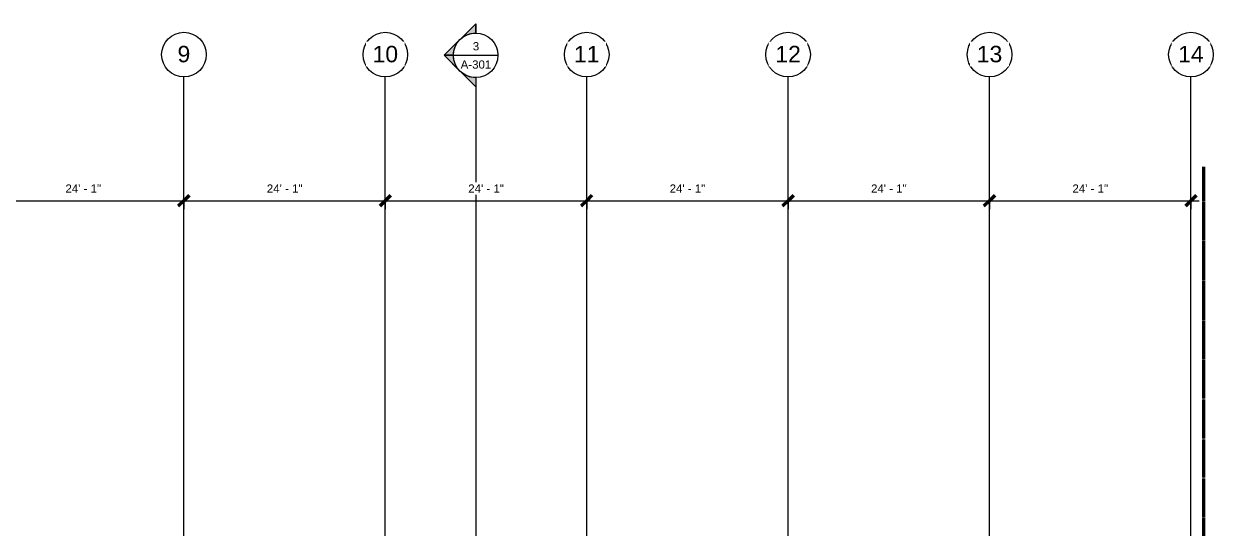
# Model space of a CAD drawing. Header units: inches. Extents: x 21836 to 26424, y -23174 to -20350.
# Drawn here: x 24590 to 26296, y -21074 to -20350 of the extents above; entities that cross this region are included whole.
import ezdxf

# ---------------------------------------------------------------- set-up
doc = ezdxf.new("R2010")
doc.units = ezdxf.units.IN
doc.header["$MEASUREMENT"] = 0
doc.linetypes.add('Grid Line 1_2_', pattern=[0.875, 0.5, -0.125, 0.125, -0.125])
doc.linetypes.add('Hidden', pattern=[0.28125, 0.1875, -0.09375])
for name, color, linetype, lineweight in [('A-ANNO-DIMS', 211, 'Continuous', 9), ('A-ANNO-DIMS-128', 211, 'Continuous', 9), ('A-PROP-SBCK', 71, 'Hidden', 50), ('G-ANNO-SYMB', 111, 'Continuous', 9), ('S-GRID', 1, 'Continuous', 9), ('S-GRID-IDEN', 1, 'Continuous', 9)]:
    doc.layers.add(name, color=color, linetype=linetype, lineweight=lineweight)
doc.styles.add('Arial', font='arial.ttf', dxfattribs={"height": 23.60479})
doc.styles.add('Arial_1', font='arial.ttf', dxfattribs={"height": 11.802395})
doc.dimstyles.new('Linear_-_3_32__Arial', dxfattribs={"dimscale": 12, "dimtxt": 12, "dimasz": 1.333333, "dimexe": 1, "dimexo": 0.666667, "dimgap": 0.666667, "dimtad": 1, "dimdec": 0, "dimzin": 1, "dimdsep": 46, "dimlunit": 4, "dimtxsty": 'Arial_1', "dimblk1": 'OBLIQUE', "dimblk2": 'OBLIQUE', "dimsah": 1, "dimcen": 0.09, "dimdle": 1, "dimazin": 0, "dimtfac": 1, "dimtdec": 4, "dimtix": 1, "dimtmove": 0, "dimatfit": 3, "dimfxl": 1, "dimtvp": 1, "dimtfill": 1, "dimfrac": 2, "dimtolj": 1, "dimtzin": 0, "dimarcsym": 2})

# ---------------------------------------------------------------- blocks, each defined once
blk = doc.blocks.new('Grid - Grid Head - Circle-14747-First Floor Plan')
at = {"layer": 'S-GRID-IDEN'}
blk.add_circle((0, 0), 0.25, dxfattribs=at)
blk = doc.blocks.new('Section - Section Head - Filled-1526-First Floor Plan')
at = {"layer": 'G-ANNO-SYMB'}
h = blk.add_hatch(color=256, dxfattribs=at)
edge = h.paths.add_edge_path(flags=0)
edge.add_line((-0.427, 0.177), (-0.25, 0.354))
edge.add_line((-0.25, 0.354), (-0.25, 0.25))
edge.add_arc((-0.25, 0), 0.25, 90, 135)
h = blk.add_hatch(color=256, dxfattribs=at)
edge = h.paths.add_edge_path(flags=0)
edge.add_arc((-0.25, 0), 0.25, 45, 90)
edge.add_line((-0.25, 0.25), (-0.25, 0.354))
edge.add_line((-0.25, 0.354), (-0.073, 0.177))
h = blk.add_hatch(color=256, dxfattribs=at)
edge = h.paths.add_edge_path(flags=0)
edge.add_arc((-0.25, 0), 0.25, 137.9216, 180)
edge.add_line((-0.5, 0), (-0.604, 0))
edge.add_line((-0.604, 0), (-0.436, 0.168))
h = blk.add_hatch(color=256, dxfattribs=at)
edge = h.paths.add_edge_path(flags=0)
edge.add_line((-0.064, 0.168), (0.104, 0))
edge.add_line((0.104, 0), (0, 0))
edge.add_arc((-0.25, 0), 0.25, 0, 42.0784)
for p, q in [((-0.25, 0.354), (-0.604, 0)), ((-0.25, 0.354), (-0.427, 0.177)), ((-0.25, 0.354), (0.104, 0)), ((-0.25, 0.25), (-0.25, 0.354)), ((-0.073, 0.177), (-0.25, 0.354)), ((-0.25, 0.354), (-0.25, 0.25)), ((-0.436, 0.168), (-0.604, 0)), ((0.104, 0), (-0.064, 0.168)), ((-0.604, 0), (-0.5, 0)), ((0, 0), (0.104, 0)), ((-0.5, 0), (-0.604, 0)), ((0, 0), (0.104, 0))]:
    blk.add_line(p, q, dxfattribs=at)
for start, end in [(360, 180), (137.9216, 180), (90, 135), (45, 90), (0, 42.0784), (180, 360)]:
    blk.add_arc((-0.25, 0), 0.25, start, end, dxfattribs=at)
blk = doc.blocks.new('DIMBLOCK8-First Floor Plan')
at = {"layer": 'A-ANNO-DIMS-128', "lineweight": 50}
for p, q in [((24530.4, -20603.7), (24538.4, -20595.7)), ((24819.4, -20603.7), (24827.4, -20595.7)), ((24530.4, -20603.7), (24522.4, -20611.7)), ((24819.4, -20603.7), (24811.4, -20611.7))]:
    blk.add_line(p, q, dxfattribs=at)
at = {"layer": 'A-ANNO-DIMS-128'}
for p, q in [((24530.4, -20600.4), (24530.4, -20615.7)), ((24530.4, -20603.7), (24530.4, -20600.4)), ((24819.4, -20600.4), (24819.4, -20615.7)), ((24819.4, -20603.7), (24819.4, -20600.4)), ((24530.4, -20603.7), (24819.4, -20603.7))]:
    blk.add_line(p, q, dxfattribs=at)
at = {"layer": 'A-ANNO-DIMS-128', "color": 0, "insert": (24649.4, -20580.4), "char_height": 11.8, "width": 61.145, "attachment_point": 1, "line_spacing_factor": 0.938532, "style": 'Arial_1', "bg_fill": 3, "box_fill_scale": 1.25, "bg_fill_color": 0, "bg_fill_transparency": 0}
blk.add_mtext('24\' - 1"', dxfattribs=at)
blk = doc.blocks.new('_Oblique')
at = {"color": 0, "linetype": 'ByBlock', "lineweight": -2}
blk.add_line((-0.5, -0.5), (0.5, 0.5), dxfattribs=at)
blk = doc.blocks.new('DIMBLOCK9-First Floor Plan')
at = {"layer": 'A-ANNO-DIMS-128', "lineweight": 50}
for p, q in [((24819.4, -20603.7), (24827.4, -20595.7)), ((25108.4, -20603.7), (25116.4, -20595.7)), ((24819.4, -20603.7), (24811.4, -20611.7)), ((25108.4, -20603.7), (25100.4, -20611.7))]:
    blk.add_line(p, q, dxfattribs=at)
at = {"layer": 'A-ANNO-DIMS-128'}
for p, q in [((24819.4, -20600.4), (24819.4, -20615.7)), ((24819.4, -20603.7), (24819.4, -20600.4)), ((25108.4, -20600.4), (25108.4, -20615.7)), ((25108.4, -20603.7), (25108.4, -20600.4)), ((24819.4, -20603.7), (25108.4, -20603.7))]:
    blk.add_line(p, q, dxfattribs=at)
at = {"layer": 'A-ANNO-DIMS-128', "color": 0, "insert": (24938.4, -20580.4), "char_height": 11.8, "width": 61.145, "attachment_point": 1, "line_spacing_factor": 0.938532, "style": 'Arial_1', "bg_fill": 3, "box_fill_scale": 1.25, "bg_fill_color": 0, "bg_fill_transparency": 0}
blk.add_mtext('24\' - 1"', dxfattribs=at)
blk = doc.blocks.new('DIMBLOCK10-First Floor Plan')
at = {"layer": 'A-ANNO-DIMS-128', "lineweight": 50}
for p, q in [((25108.4, -20603.7), (25116.4, -20595.7)), ((25397.4, -20603.7), (25405.4, -20595.7)), ((25108.4, -20603.7), (25100.4, -20611.7)), ((25397.4, -20603.7), (25389.4, -20611.7))]:
    blk.add_line(p, q, dxfattribs=at)
at = {"layer": 'A-ANNO-DIMS-128'}
for p, q in [((25108.4, -20600.4), (25108.4, -20615.7)), ((25108.4, -20603.7), (25108.4, -20600.4)), ((25397.4, -20600.4), (25397.4, -20615.7)), ((25397.4, -20603.7), (25397.4, -20600.4)), ((25108.4, -20603.7), (25397.4, -20603.7))]:
    blk.add_line(p, q, dxfattribs=at)
at = {"layer": 'A-ANNO-DIMS-128', "color": 0, "insert": (25227.4, -20580.4), "char_height": 11.8, "width": 61.145, "attachment_point": 1, "line_spacing_factor": 0.938532, "style": 'Arial_1', "bg_fill": 3, "box_fill_scale": 1.25, "bg_fill_color": 0, "bg_fill_transparency": 0}
blk.add_mtext('24\' - 1"', dxfattribs=at)
blk = doc.blocks.new('DIMBLOCK11-First Floor Plan')
at = {"layer": 'A-ANNO-DIMS-128', "lineweight": 50}
for p, q in [((25397.4, -20603.7), (25405.4, -20595.7)), ((25686.4, -20603.7), (25694.4, -20595.7)), ((25397.4, -20603.7), (25389.4, -20611.7)), ((25686.4, -20603.7), (25678.4, -20611.7))]:
    blk.add_line(p, q, dxfattribs=at)
at = {"layer": 'A-ANNO-DIMS-128'}
for p, q in [((25397.4, -20600.4), (25397.4, -20615.7)), ((25397.4, -20603.7), (25397.4, -20600.4)), ((25686.4, -20600.4), (25686.4, -20615.7)), ((25686.4, -20603.7), (25686.4, -20600.4)), ((25397.4, -20603.7), (25686.4, -20603.7))]:
    blk.add_line(p, q, dxfattribs=at)
at = {"layer": 'A-ANNO-DIMS-128', "color": 0, "insert": (25516.4, -20580.4), "char_height": 11.8, "width": 61.145, "attachment_point": 1, "line_spacing_factor": 0.938532, "style": 'Arial_1', "bg_fill": 3, "box_fill_scale": 1.25, "bg_fill_color": 0, "bg_fill_transparency": 0}
blk.add_mtext('24\' - 1"', dxfattribs=at)
blk = doc.blocks.new('DIMBLOCK12-First Floor Plan')
at = {"layer": 'A-ANNO-DIMS-128', "lineweight": 50}
for p, q in [((25686.4, -20603.7), (25694.4, -20595.7)), ((25975.4, -20603.7), (25983.4, -20595.7)), ((25686.4, -20603.7), (25678.4, -20611.7)), ((25975.4, -20603.7), (25967.4, -20611.7))]:
    blk.add_line(p, q, dxfattribs=at)
at = {"layer": 'A-ANNO-DIMS-128'}
for p, q in [((25686.4, -20600.4), (25686.4, -20615.7)), ((25686.4, -20603.7), (25686.4, -20600.4)), ((25975.4, -20600.4), (25975.4, -20615.7)), ((25975.4, -20603.7), (25975.4, -20600.4)), ((25686.4, -20603.7), (25975.4, -20603.7))]:
    blk.add_line(p, q, dxfattribs=at)
at = {"layer": 'A-ANNO-DIMS-128', "color": 0, "insert": (25805.4, -20580.4), "char_height": 11.8, "width": 61.145, "attachment_point": 1, "line_spacing_factor": 0.938532, "style": 'Arial_1', "bg_fill": 3, "box_fill_scale": 1.25, "bg_fill_color": 0, "bg_fill_transparency": 0}
blk.add_mtext('24\' - 1"', dxfattribs=at)
blk = doc.blocks.new('DIMBLOCK13-First Floor Plan')
at = {"layer": 'A-ANNO-DIMS-128', "lineweight": 50}
for p, q in [((25975.4, -20603.7), (25983.4, -20595.7)), ((26264.4, -20603.7), (26272.4, -20595.7)), ((25975.4, -20603.7), (25967.4, -20611.7)), ((26264.4, -20603.7), (26256.4, -20611.7))]:
    blk.add_line(p, q, dxfattribs=at)
at = {"layer": 'A-ANNO-DIMS-128'}
for p, q in [((25975.4, -20600.4), (25975.4, -20615.7)), ((25975.4, -20603.7), (25975.4, -20600.4)), ((26264.4, -20600.4), (26264.4, -20615.7)), ((26264.4, -20603.7), (26264.4, -20600.4)), ((25975.4, -20603.7), (26276.4, -20603.7))]:
    blk.add_line(p, q, dxfattribs=at)
at = {"layer": 'A-ANNO-DIMS-128', "color": 0, "insert": (26094.4, -20580.4), "char_height": 11.8, "width": 61.145, "attachment_point": 1, "line_spacing_factor": 0.938532, "style": 'Arial_1', "bg_fill": 3, "box_fill_scale": 1.25, "bg_fill_color": 0, "bg_fill_transparency": 0}
blk.add_mtext('24\' - 1"', dxfattribs=at)

msp = doc.modelspace()

# ---------------------------------------------------------------- linework, layer by layer
at = {"layer": 'A-PROP-SBCK'}
msp.add_line((26282.4, -20555), (26282.4, -23033.9), dxfattribs=at)
at = {"layer": 'G-ANNO-SYMB'}
for p, q in [((25206.1, -20395.1), (25270.1, -20395.1)), ((25238.1, -20427.1), (25238.1, -23161.9))]:
    msp.add_line(p, q, dxfattribs=at)
at = {"layer": 'S-GRID', "linetype": 'Grid Line 1_2_'}
for p, q in [((24819.4, -22848.2), (24819.4, -20426.1)), ((25108.4, -22848.2), (25108.4, -20426.1)), ((25397.4, -22848.2), (25397.4, -20426.1)), ((25686.4, -22848.2), (25686.4, -20426.1)), ((25975.4, -22848.2), (25975.4, -20426.1)), ((26264.4, -22848.2), (26264.4, -20426.1))]:
    msp.add_line(p, q, dxfattribs=at)

# ---------------------------------------------------------------- block references
at = {"layer": 'G-ANNO-SYMB', "extrusion": (0, 0, -1), "xscale": 127.9999999999999, "yscale": 127.9999999999999, "zscale": 127.9999999999999, "rotation": 270.0000000000003}
msp.add_blockref('Section - Section Head - Filled-1526-First Floor Plan', (-25238.1, -20427.1), dxfattribs=at)
at = {"layer": 'S-GRID-IDEN', "xscale": 127.9999999999999, "yscale": 127.9999999999999, "zscale": 127.9999999999999}
for p in [(24819.4, -20394.1), (25108.4, -20394.1), (25397.4, -20394.1), (25686.4, -20394.1), (25975.4, -20394.1), (26264.4, -20394.1)]:
    msp.add_blockref('Grid - Grid Head - Circle-14747-First Floor Plan', p, dxfattribs=at)

# ---------------------------------------------------------------- texts
at = {"layer": 'G-ANNO-SYMB', "char_height": 11.8, "attachment_point": 2, "line_spacing_factor": 0.938532, "style": 'Arial_1'}
for s, insert, width in [('3', (25238.5, -20376.2), 10.944), ('A-301', (25238.5, -20402.4), 52.416)]:
    msp.add_mtext(s, dxfattribs=dict(at, insert=insert, width=width))

# ---------------------------------------------------------------- next in the draw order: texts
at = {"layer": 'S-GRID-IDEN', "char_height": 23.6, "attachment_point": 2, "line_spacing_factor": 0.938532, "style": 'Arial', "bg_fill": 3, "box_fill_scale": 1.25, "bg_fill_color": 0, "bg_fill_transparency": 0}
for s, insert, width in [('9', (24819.4, -20381.5), 21.888), ('10', (25108.4, -20381.5), 43.776), ('11', (25397.4, -20381.5), 43.776), ('12', (25686.4, -20381.5), 43.776), ('13', (25975.4, -20381.5), 43.776), ('14', (26264.4, -20381.5), 43.776)]:
    msp.add_mtext(s, dxfattribs=dict(at, insert=insert, width=width))

# ---------------------------------------------------------------- next in the draw order: dimensions: what is measured, and where the dimension line sits
at = {"layer": 'A-ANNO-DIMS'}
dim = msp.add_linear_dim(base=(24819.4, -20603.7), p1=(24530.4, -20592.4), p2=(24819.4, -20592.4), dimstyle='Linear_-_3_32__Arial', override={"dimpost": '<>', "dimfxl": 289}, dxfattribs=at)
dim.commit()
dim.dimension.update_dxf_attribs({"geometry": 'DIMBLOCK8-First Floor Plan', "text_midpoint": (24674.9, -20589.8)})

# ---------------------------------------------------------------- next in the draw order: dimensions: what is measured, and where the dimension line sits
dim = msp.add_linear_dim(base=(25108.4, -20603.7), p1=(24819.4, -20592.4), p2=(25108.4, -20592.4), dimstyle='Linear_-_3_32__Arial', override={"dimpost": '<>', "dimfxl": 289}, dxfattribs=at)
dim.commit()
dim.dimension.update_dxf_attribs({"geometry": 'DIMBLOCK9-First Floor Plan', "text_midpoint": (24963.9, -20589.8)})

# ---------------------------------------------------------------- next in the draw order: dimensions: what is measured, and where the dimension line sits
dim = msp.add_linear_dim(base=(25397.4, -20603.7), p1=(25108.4, -20592.4), p2=(25397.4, -20592.4), dimstyle='Linear_-_3_32__Arial', override={"dimpost": '<>', "dimfxl": 289}, dxfattribs=at)
dim.commit()
dim.dimension.update_dxf_attribs({"geometry": 'DIMBLOCK10-First Floor Plan', "text_midpoint": (25252.9, -20589.8)})

# ---------------------------------------------------------------- next in the draw order: dimensions: what is measured, and where the dimension line sits
dim = msp.add_linear_dim(base=(25686.4, -20603.7), p1=(25397.4, -20592.4), p2=(25686.4, -20592.4), dimstyle='Linear_-_3_32__Arial', override={"dimpost": '<>', "dimfxl": 289}, dxfattribs=at)
dim.commit()
dim.dimension.update_dxf_attribs({"geometry": 'DIMBLOCK11-First Floor Plan', "text_midpoint": (25541.9, -20589.8)})

# ---------------------------------------------------------------- next in the draw order: dimensions: what is measured, and where the dimension line sits
dim = msp.add_linear_dim(base=(25975.4, -20603.7), p1=(25686.4, -20592.4), p2=(25975.4, -20592.4), dimstyle='Linear_-_3_32__Arial', override={"dimpost": '<>', "dimfxl": 289}, dxfattribs=at)
dim.commit()
dim.dimension.update_dxf_attribs({"geometry": 'DIMBLOCK12-First Floor Plan', "text_midpoint": (25830.9, -20589.8)})

# ---------------------------------------------------------------- next in the draw order: dimensions: what is measured, and where the dimension line sits
dim = msp.add_linear_dim(base=(26264.4, -20603.7), p1=(25975.4, -20592.4), p2=(26264.4, -20592.4), dimstyle='Linear_-_3_32__Arial', override={"dimpost": '<>', "dimfxl": 289}, dxfattribs=at)
dim.commit()
dim.dimension.update_dxf_attribs({"geometry": 'DIMBLOCK13-First Floor Plan', "text_midpoint": (26119.9, -20589.8)})

doc.saveas('drawing.dxf')
